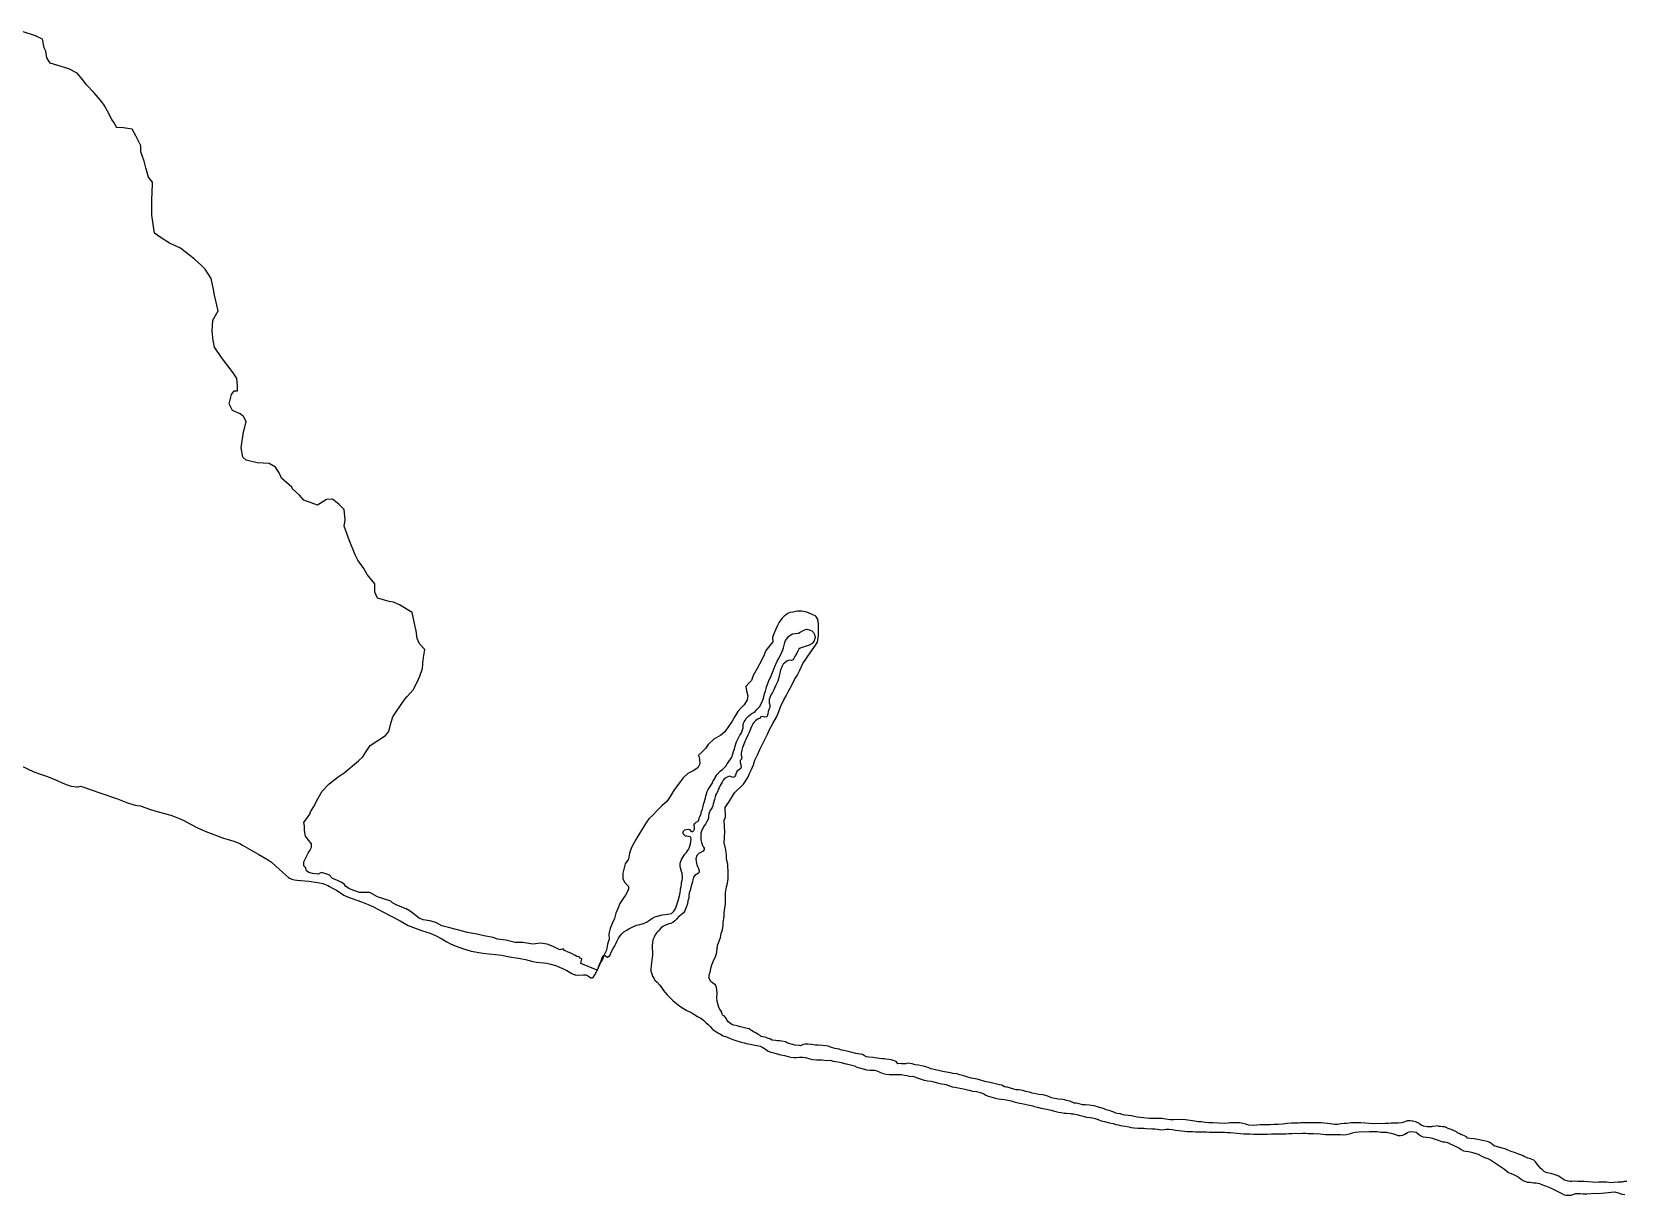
# Model space of a CAD drawing. Extents: x 0 to 800, y 146 to 730.
# Drawn here: x 216.27 to 252.32, y 277.63 to 303.96 of the extents above; entities that cross this region are included whole.
import ezdxf

# ---------------------------------------------------------------- set-up
doc = ezdxf.new("R2010")
doc.units = 0
doc.layers.get('0').update_dxf_attribs({"linetype": 'CONTINUOUS'})

msp = doc.modelspace()

# ---------------------------------------------------------------- linework, layer by layer
at = {"color": 1}
msp.add_lwpolyline([(252.384375, 277.9375), (252.31875, 277.9375), (252.278125, 277.925), (252.1875, 277.925), (252.0875, 277.915625), (252.015625, 277.909375), (251.921875, 277.91875), (251.7375, 277.91875), (251.659375, 277.915625), (251.603125, 277.91875), (251.5125, 277.928125), (251.415625, 277.934375), (251.353125, 277.934375), (251.275, 277.9375), (251.2, 277.94375), (251.134375, 277.9375), (251.090625, 277.9375), (250.996875, 277.95625), (250.953125, 277.975), (250.95, 277.98125), (250.88125, 278.03125), (250.840625, 278.05625), (250.784375, 278.078125), (250.7375, 278.09375), (250.659375, 278.115625), (250.578125, 278.13125), (250.51875, 278.159375), (250.46875, 278.2), (250.4375, 278.234375), (250.390625, 278.2875), (250.35, 278.33125), (250.3125, 278.38125), (250.275, 278.41875), (250.203125, 278.453125), (250.140625, 278.465625), (250.05625, 278.5), (250.01875, 278.521875), (249.925, 278.55625), (249.8625, 278.5875), (249.7625, 278.615625), (249.721875, 278.634375), (249.684375, 278.646875), (249.640625, 278.665625), (249.621875, 278.675), (249.559375, 278.69375), (249.534375, 278.7), (249.45, 278.721875), (249.378125, 278.746875), (249.35, 278.76875), (249.321875, 278.7875), (249.278125, 278.821875), (249.25, 278.834375), (249.190625, 278.853125), (249.10625, 278.86875), (249.046875, 278.878125), (248.925, 278.90625), (248.83125, 278.909375), (248.775, 278.91875), (248.75625, 278.9375), (248.70625, 278.971875), (248.66875, 278.984375), (248.625, 279.003125), (248.5875, 279.021875), (248.553125, 279.034375), (248.525, 279.0625), (248.46875, 279.0875), (248.390625, 279.11875), (248.35, 279.128125), (248.30625, 279.153125), (248.2625, 279.171875), (248.20625, 279.175), (248.171875, 279.184375), (248.134375, 279.184375), (248.084375, 279.2), (248.05625, 279.190625), (247.984375, 279.18125), (247.959375, 279.171875), (247.859375, 279.171875), (247.78125, 279.190625), (247.721875, 279.2125), (247.696875, 279.2375), (247.675, 279.25625), (247.621875, 279.278125), (247.603125, 279.284375), (247.534375, 279.30625), (247.51875, 279.30625), (247.478125, 279.3125), (247.409375, 279.3125), (247.359375, 279.284375), (247.334375, 279.278125), (247.2875, 279.265625), (247.20625, 279.25625), (247.046875, 279.25625), (246.984375, 279.25), (246.9125, 279.246875), (246.834375, 279.240625), (246.740625, 279.246875), (246.65, 279.240625), (246.459375, 279.25625), (246.35625, 279.265625), (246.1375, 279.265625), (246.09375, 279.259375), (246.034375, 279.25), (245.98125, 279.246875), (245.909375, 279.240625), (245.83125, 279.228125), (245.765625, 279.228125), (245.71875, 279.23125), (245.66875, 279.240625), (245.603125, 279.246875), (245.521875, 279.25625), (245.459375, 279.265625), (245.203125, 279.265625), (245.1375, 279.26875), (245.065625, 279.26875), (244.99375, 279.265625), (244.95, 279.259375), (244.88125, 279.25625), (244.790625, 279.25625), (244.690625, 279.246875), (244.5875, 279.23125), (244.4875, 279.228125), (244.39375, 279.228125), (244.296875, 279.221875), (244.134375, 279.221875), (244.078125, 279.21875), (244.003125, 279.2125), (243.91875, 279.203125), (243.825, 279.2125), (243.75625, 279.23125), (243.690625, 279.25), (243.609375, 279.26875), (243.56875, 279.265625), (243.484375, 279.26875), (243.390625, 279.26875), (243.353125, 279.25625), (243.265625, 279.25), (243.134375, 279.259375), (243.0125, 279.265625), (242.9125, 279.26875), (242.8375, 279.275), (242.74375, 279.284375), (242.675, 279.2875), (242.603125, 279.303125), (242.3875, 279.33125), (242.284375, 279.340625), (242.115625, 279.33125), (242.053125, 279.334375), (241.940625, 279.35), (241.8625, 279.359375), (241.7875, 279.3625), (241.56875, 279.3625), (241.440625, 279.38125), (241.3625, 279.3875), (241.29375, 279.396875), (241.228125, 279.409375), (241.171875, 279.421875), (241.0125, 279.4375), (240.95, 279.45625), (240.91875, 279.46875), (240.840625, 279.475), (240.815625, 279.4875), (240.771875, 279.503125), (240.725, 279.521875), (240.6875, 279.534375), (240.653125, 279.54375), (240.596875, 279.5625), (240.53125, 279.590625), (240.496875, 279.6), (240.421875, 279.61875), (240.321875, 279.646875), (240.209375, 279.6625), (240.125, 279.671875), (240.05625, 279.675), (239.9625, 279.7), (239.915625, 279.709375), (239.86875, 279.709375), (239.796875, 279.75), (239.7375, 279.765625), (239.69375, 279.76875), (239.65625, 279.7875), (239.615625, 279.796875), (239.509375, 279.8), (239.475, 279.80625), (239.428125, 279.815625), (239.35625, 279.83125), (239.271875, 279.865625), (239.19375, 279.890625), (239.1625, 279.9), (239.06875, 279.903125), (239, 279.91875), (238.921875, 279.9375), (238.890625, 279.95), (238.778125, 279.975), (238.709375, 279.996875), (238.615625, 280.0125), (238.559375, 280.015625), (238.503125, 280.025), (238.428125, 280.053125), (238.3625, 280.06875), (238.340625, 280.06875), (238.290625, 280.08125), (238.234375, 280.115625), (238.178125, 280.125), (238.0625, 280.153125), (237.959375, 280.175), (237.846875, 280.2), (237.803125, 280.2125), (237.75, 280.23125), (237.703125, 280.24375), (237.628125, 280.2625), (237.5375, 280.278125), (237.340625, 280.334375), (237.284375, 280.353125), (237.2125, 280.371875), (237.121875, 280.384375), (237.071875, 280.39375), (236.934375, 280.41875), (236.8625, 280.4375), (236.796875, 280.45), (236.7625, 280.45625), (236.665625, 280.478125), (236.621875, 280.4875), (236.565625, 280.515625), (236.5375, 280.525), (236.4875, 280.540625), (236.4125, 280.553125), (236.35, 280.571875), (236.271875, 280.58125), (236.2, 280.6), (236.096875, 280.6125), (236.0625, 280.603125), (235.971875, 280.6), (235.953125, 280.60625), (235.88125, 280.603125), (235.840625, 280.65), (235.80625, 280.665625), (235.771875, 280.678125), (235.725, 280.6875), (235.675, 280.696875), (235.609375, 280.703125), (235.56875, 280.7125), (235.5125, 280.715625), (235.409375, 280.73125), (235.31875, 280.740625), (235.225, 280.75), (235.165625, 280.7625), (235.1, 280.796875), (235.075, 280.809375), (235.03125, 280.81875), (234.928125, 280.8375), (234.8125, 280.865625), (234.725, 280.884375), (234.65625, 280.9), (234.60625, 280.9125), (234.553125, 280.93125), (234.503125, 280.940625), (234.45, 280.95), (234.353125, 280.978125), (234.30625, 280.996875), (234.171875, 281.01875), (234.071875, 281.025), (234.0125, 281.025), (233.96875, 281.028125), (233.921875, 281.034375), (233.840625, 281.04375), (233.78125, 281.04375), (233.7375, 281.034375), (233.69375, 281.015625), (233.675, 281.009375), (233.671875, 281.009375), (233.653125, 281.01875), (233.546875, 281.025), (233.5, 281.0375), (233.4625, 281.046875), (233.415625, 281.0625), (233.38125, 281.071875), (233.334375, 281.1), (233.253125, 281.1125), (233.196875, 281.121875), (233.15, 281.121875), (233.109375, 281.128125), (233.034375, 281.1375), (232.996875, 281.159375), (232.93125, 281.184375), (232.9, 281.196875), (232.859375, 281.20625), (232.7875, 281.221875), (232.7625, 281.240625), (232.690625, 281.278125), (232.6625, 281.3), (232.609375, 281.325), (232.578125, 281.346875), (232.55, 281.365625), (232.515625, 281.39375), (232.4375, 281.40625), (232.34375, 281.43125), (232.30625, 281.440625), (232.265625, 281.453125), (232.246875, 281.459375), (232.16875, 281.478125), (232.11875, 281.490625), (232.0875, 281.515625), (232.0625, 281.534375), (232.03125, 281.55625), (232.015625, 281.58125), (231.996875, 281.61875), (231.984375, 281.640625), (231.971875, 281.659375), (231.94375, 281.684375), (231.909375, 281.703125), (231.9, 281.73125), (231.884375, 281.76875), (231.89375, 281.775), (231.865625, 281.8125), (231.83125, 281.859375), (231.821875, 281.90625), (231.790625, 282.01875), (231.78125, 282.09375), (231.790625, 282.190625), (231.78125, 282.275), (231.771875, 282.33125), (231.753125, 282.3875), (231.6875, 282.425), (231.640625, 282.471875), (231.609375, 282.5375), (231.609375, 282.584375), (231.61875, 282.640625), (231.6375, 282.7), (231.646875, 282.765625), (231.665625, 282.840625), (231.70625, 282.934375), (231.759375, 283.046875), (231.778125, 283.125), (231.796875, 283.284375), (231.815625, 283.340625), (231.8625, 283.4625), (231.88125, 283.546875), (231.909375, 283.634375), (231.928125, 283.728125), (231.928125, 283.79375), (231.946875, 283.94375), (231.946875, 284.01875), (231.975, 284.21875), (231.975, 284.471875), (232, 284.60625), (232.01875, 284.690625), (232.0375, 284.796875), (232.0375, 284.965625), (232.028125, 285.0625), (232.028125, 285.11875), (232, 285.23125), (231.996875, 285.325), (231.98125, 285.446875), (231.94375, 285.6), (231.953125, 285.73125), (231.9625, 285.853125), (231.953125, 285.975), (231.95, 286.11875), (231.978125, 286.184375), (231.96875, 286.403125), (232.015625, 286.46875), (232.053125, 286.525), (232.184375, 286.734375), (232.38125, 286.93125), (232.428125, 287), (232.49375, 287.09375), (232.521875, 287.16875), (232.56875, 287.2625), (232.6125, 287.365625), (232.64375, 287.471875), (232.7, 287.59375), (232.753125, 287.715625), (232.821875, 287.85), (232.884375, 287.971875), (232.925, 288.065625), (232.971875, 288.16875), (233.046875, 288.303125), (233.128125, 288.44375), (233.178125, 288.55625), (233.225, 288.68125), (233.3, 288.8375), (233.346875, 288.928125), (233.409375, 289.05), (233.478125, 289.16875), (233.540625, 289.296875), (233.6, 289.390625), (233.6625, 289.5125), (233.73125, 289.665625), (233.79375, 289.759375), (233.84375, 289.825), (233.934375, 289.95625), (234, 290.053125), (234.05625, 290.146875), (234.084375, 290.296875), (234.084375, 290.553125), (234.065625, 290.665625), (234.01875, 290.73125), (233.925, 290.778125), (233.821875, 290.825), (233.696875, 290.84375), (233.60625, 290.84375), (233.5, 290.825), (233.434375, 290.815625), (233.3875, 290.796875), (233.303125, 290.73125), (233.25625, 290.68125), (233.190625, 290.596875), (233.153125, 290.521875), (233.115625, 290.4375), (233.06875, 290.334375), (233.040625, 290.25), (233.05, 290.153125), (232.890625, 289.95625), (232.8375, 289.821875), (232.75, 289.64375), (232.69375, 289.55), (232.665625, 289.49375), (232.6, 289.390625), (232.5625, 289.278125), (232.5125, 289.221875), (232.440625, 289.140625), (232.45, 289.046875), (232.484375, 288.928125), (232.46875, 288.8375), (232.403125, 288.725), (232.328125, 288.659375), (232.253125, 288.578125), (232.1875, 288.459375), (232.13125, 288.35625), (232.046875, 288.234375), (231.9625, 288.115625), (231.86875, 288.040625), (231.709375, 287.95), (231.5875, 287.828125), (231.521875, 287.7375), (231.4375, 287.646875), (231.36875, 287.584375), (231.3875, 287.5), (231.396875, 287.3875), (231.353125, 287.3), (231.246875, 287.234375), (231.125, 287.16875), (231.021875, 287.075), (230.95, 286.98125), (230.890625, 286.903125), (230.81875, 286.8), (230.725, 286.65), (230.646875, 286.5375), (230.534375, 286.440625), (230.421875, 286.328125), (230.340625, 286.234375), (230.24375, 286.146875), (230.190625, 286.071875), (230.1125, 285.946875), (230.028125, 285.815625), (229.971875, 285.7125), (229.896875, 285.578125), (229.85, 285.49375), (229.803125, 285.371875), (229.784375, 285.23125), (229.709375, 285.125), (229.653125, 284.91875), (229.653125, 284.796875), (229.69375, 284.709375), (229.778125, 284.615625), (229.778125, 284.55), (229.7125, 284.41875), (229.675, 284.3625), (229.5875, 284.228125), (229.5625, 284.171875), (229.54375, 284.134375), (229.496875, 284.0125), (229.465625, 283.890625), (229.4125, 283.775), (229.365625, 283.6625), (229.3375, 283.540625), (229.346875, 283.41875), (229.309375, 283.3125), (229.28125, 283.171875), (229.215625, 283.040625), (229.190625, 282.965625), (229.16875, 282.93125), (229.15, 282.89375), (229.06875, 282.71875), (228.7, 282.86875), (228.725, 282.978125), (228.690625, 282.99375), (228.6625, 283.021875), (228.6125, 283.028125), (228.575, 283.05), (228.490625, 283.096875), (228.396875, 283.134375), (228.33125, 283.1625), (228.303125, 283.2), (228.228125, 283.178125), (228.078125, 283.253125), (227.94375, 283.3125), (227.790625, 283.33125), (227.615625, 283.309375), (227.3875, 283.34375), (227.215625, 283.346875), (227.00625, 283.4), (226.8125, 283.41875), (226.71875, 283.4625), (226.509375, 283.5), (226.35625, 283.5375), (226.128125, 283.575), (226.053125, 283.59375), (225.70625, 283.6875), (225.553125, 283.725), (225.421875, 283.803125), (225.2875, 283.840625), (225.134375, 283.859375), (225.040625, 283.896875), (224.840625, 284.05625), (224.746875, 284.1125), (224.5375, 284.190625), (224.440625, 284.246875), (224.403125, 284.284375), (224.2125, 284.340625), (224.096875, 284.378125), (223.925, 284.475), (223.69375, 284.475), (223.540625, 284.53125), (223.446875, 284.56875), (223.371875, 284.625), (223.353125, 284.6625), (223.29375, 284.703125), (223.178125, 284.759375), (223.084375, 284.796875), (223.009375, 284.871875), (222.95, 284.890625), (222.834375, 284.928125), (222.759375, 284.890625), (222.625, 284.909375), (222.546875, 284.928125), (222.49375, 284.965625), (222.471875, 285.04375), (222.434375, 285.08125), (222.434375, 285.175), (222.53125, 285.371875), (222.565625, 285.428125), (222.60625, 285.503125), (222.60625, 285.58125), (222.546875, 285.65625), (222.471875, 285.75), (222.45, 285.884375), (222.45, 285.984375), (222.43125, 286.059375), (222.565625, 286.25), (222.584375, 286.30625), (222.659375, 286.421875), (222.75625, 286.6125), (222.85, 286.76875), (223.003125, 286.940625), (223.2125, 287.09375), (223.34375, 287.1875), (223.66875, 287.459375), (223.765625, 287.553125), (223.840625, 287.66875), (223.934375, 287.803125), (224.278125, 288.034375), (224.353125, 288.125), (224.39375, 288.28125), (224.446875, 288.453125), (224.525, 288.56875), (224.715625, 288.853125), (224.771875, 288.915625), (224.90625, 289.06875), (225, 289.2375), (225.05625, 289.371875), (225.115625, 289.546875), (225.134375, 289.75625), (225.171875, 289.98125), (225.053125, 290.109375), (224.996875, 290.228125), (224.978125, 290.4), (224.9375, 290.56875), (224.88125, 290.81875), (224.59375, 290.9875), (224.459375, 291.05), (224.365625, 291.06875), (224.096875, 291.14375), (224.0375, 291.278125), (224.040625, 291.465625), (223.865625, 291.675), (223.7875, 291.809375), (223.65625, 292), (223.596875, 292.11875), (223.4625, 292.440625), (223.346875, 292.76875), (223.36875, 292.915625), (223.346875, 293.15), (223.23125, 293.2625), (223.078125, 293.378125), (222.94375, 293.375), (222.7375, 293.24375), (222.428125, 293.35625), (222.334375, 293.471875), (222.178125, 293.6125), (222.159375, 293.65), (222.103125, 293.709375), (221.928125, 293.859375), (221.871875, 293.978125), (221.79375, 294.10625), (221.64375, 294.1875), (221.378125, 294.20625), (221.128125, 294.2625), (221.05, 294.334375), (221.0125, 294.546875), (221.06875, 294.909375), (221.0875, 294.984375), (221.125, 295.1375), (221.065625, 295.25625), (220.990625, 295.3125), (220.81875, 295.3875), (220.74375, 295.540625), (220.796875, 295.75), (220.85625, 295.83125), (220.93125, 295.83125), (220.93125, 295.94375), (220.9125, 296.115625), (220.85625, 296.2125), (220.565625, 296.590625), (220.4125, 296.81875), (220.378125, 296.975), (220.35625, 297.184375), (220.375, 297.43125), (220.490625, 297.646875), (220.40625, 297.996875), (220.3875, 298.128125), (220.33125, 298.378125), (220.196875, 298.590625), (220.121875, 298.665625), (219.946875, 298.81875), (219.853125, 298.89375), (219.640625, 299.065625), (219.39375, 299.178125), (219.203125, 299.29375), (219.05, 299.40625), (218.99375, 299.809375), (218.990625, 300.153125), (219.00625, 300.51875), (219.00625, 300.55625), (218.9125, 300.66875), (218.85625, 300.878125), (218.815625, 301.03125), (218.740625, 301.240625), (218.740625, 301.378125), (218.625, 301.60625), (218.546875, 301.759375), (218.296875, 301.796875), (218.2, 301.7875), (218.140625, 301.9), (218.084375, 301.978125), (217.990625, 302.165625), (217.909375, 302.303125), (217.85625, 302.375), (217.775, 302.475), (217.68125, 302.5875), (217.509375, 302.759375), (217.43125, 302.875), (217.296875, 303.025), (217.109375, 303.125), (216.6875, 303.253125), (216.6125, 303.371875), (216.590625, 303.525), (216.553125, 303.6), (216.5125, 303.790625), (216.359375, 303.865625), (216.075, 303.959375)], dxfattribs=at)
at = {"color": 3}
msp.add_lwpolyline([(216.015625, 287.35), (216.31875, 287.2125), (216.490625, 287.15), (216.628125, 287.103125), (216.846875, 287.0125), (216.978125, 286.95), (217.075, 286.915625), (217.165625, 286.8875), (217.29375, 286.86875), (217.325, 286.86875), (217.375, 286.884375), (217.396875, 286.88125), (217.453125, 286.865625), (217.6375, 286.79375), (217.815625, 286.73125), (218.215625, 286.6), (218.440625, 286.509375), (218.6125, 286.45625), (218.659375, 286.446875), (218.725, 286.44375), (218.753125, 286.434375), (218.959375, 286.359375), (219.1375, 286.303125), (219.421875, 286.228125), (219.51875, 286.19375), (219.59375, 286.1625), (219.7, 286.115625), (219.99375, 285.959375), (220.2125, 285.8625), (220.615625, 285.709375), (220.71875, 285.678125), (220.84375, 285.64375), (220.984375, 285.584375), (221.04375, 285.55), (221.4125, 285.3375), (221.503125, 285.2875), (221.634375, 285.209375), (221.696875, 285.1625), (221.8, 285.075), (221.946875, 284.9375), (222.08125, 284.821875), (222.109375, 284.803125), (222.159375, 284.78125), (222.21875, 284.765625), (222.271875, 284.759375), (222.54375, 284.7375), (222.746875, 284.70625), (222.865625, 284.68125), (222.975, 284.6375), (223.0125, 284.615625), (223.084375, 284.575), (223.171875, 284.534375), (223.3375, 284.421875), (223.41875, 284.38125), (223.740625, 284.265625), (223.890625, 284.20625), (224.00625, 284.15625), (224.109375, 284.1), (224.221875, 284.0375), (224.6125, 283.8375), (224.796875, 283.734375), (225.09375, 283.61875), (225.29375, 283.55625), (225.428125, 283.496875), (225.559375, 283.428125), (225.665625, 283.359375), (225.753125, 283.315625), (225.859375, 283.26875), (226.046875, 283.2), (226.11875, 283.178125), (226.21875, 283.153125), (226.4875, 283.10625), (226.915625, 283.059375), (227.0125, 283.040625), (227.090625, 283.021875), (227.29375, 282.990625), (227.45, 282.959375), (227.6125, 282.91875), (227.7, 282.903125), (227.93125, 282.878125), (228.025, 282.85625), (228.153125, 282.815625), (228.34375, 282.734375), (228.3875, 282.7125), (228.496875, 282.646875), (228.565625, 282.61875), (228.590625, 282.6125), (228.6375, 282.60625), (228.765625, 282.61875), (228.81875, 282.6125), (228.8625, 282.59375), (228.93125, 282.55), (228.959375, 282.54375), (228.978125, 282.55625), (229.015625, 282.615625), (229.078125, 282.73125), (229.121875, 282.85), (229.125, 282.85625), (229.165625, 282.934375), (229.1875, 283.009375), (229.209375, 283.05), (229.246875, 283.05625), (229.303125, 283.015625), (229.359375, 283.05625), (229.4, 283.14375), (229.434375, 283.209375), (229.46875, 283.26875), (229.49375, 283.31875), (229.515625, 283.371875), (229.553125, 283.446875), (229.59375, 283.5), (229.63125, 283.54375), (229.675, 283.5875), (229.725, 283.621875), (229.7875, 283.65625), (229.846875, 283.6875), (229.965625, 283.7375), (230.040625, 283.75625), (230.121875, 283.778125), (230.1875, 283.80625), (230.25625, 283.85), (230.325, 283.896875), (230.38125, 283.93125), (230.459375, 283.95), (230.546875, 283.975), (230.609375, 283.978125), (230.675, 283.990625), (230.753125, 284.00625), (230.809375, 284.059375), (230.8375, 284.103125), (230.859375, 284.153125), (230.875, 284.2), (230.89375, 284.25), (230.909375, 284.290625), (230.940625, 284.434375), (230.95, 284.48125), (230.95625, 284.521875), (230.959375, 284.5625), (230.971875, 284.6125), (230.978125, 284.65625), (230.984375, 284.703125), (230.99375, 284.75), (231.003125, 284.79375), (231.003125, 284.840625), (231, 284.878125), (230.99375, 284.9125), (230.984375, 284.95625), (230.959375, 285.0375), (230.953125, 285.071875), (230.95, 285.125), (230.95625, 285.16875), (230.98125, 285.221875), (231.003125, 285.265625), (231.053125, 285.346875), (231.090625, 285.3875), (231.11875, 285.41875), (231.140625, 285.45), (231.15625, 285.48125), (231.171875, 285.525), (231.184375, 285.578125), (231.19375, 285.63125), (231.196875, 285.68125), (231.190625, 285.725), (231.175, 285.7375), (231.1375, 285.74375), (231.09375, 285.75), (231.071875, 285.75625), (231.046875, 285.775), (231.021875, 285.80625), (231.015625, 285.840625), (231.028125, 285.86875), (231.05625, 285.896875), (231.090625, 285.90625), (231.13125, 285.915625), (231.165625, 285.90625), (231.19375, 285.865625), (231.20625, 285.85625), (231.234375, 285.859375), (231.259375, 285.884375), (231.275, 285.915625), (231.278125, 285.95625), (231.26875, 285.9875), (231.26875, 286.015625), (231.28125, 286.04375), (231.3125, 286.071875), (231.3625, 286.103125), (231.378125, 286.15), (231.390625, 286.18125), (231.415625, 286.2375), (231.425, 286.271875), (231.4375, 286.315625), (231.453125, 286.365625), (231.46875, 286.425), (231.48125, 286.475), (231.49375, 286.51875), (231.50625, 286.565625), (231.521875, 286.61875), (231.53125, 286.659375), (231.54375, 286.7125), (231.559375, 286.7625), (231.584375, 286.8125), (231.671875, 286.94375), (231.69375, 286.99375), (231.7125, 287.021875), (231.7375, 287.0625), (231.74375, 287.078125), (231.759375, 287.103125), (231.784375, 287.140625), (231.859375, 287.221875), (231.90625, 287.265625), (231.95, 287.303125), (231.984375, 287.340625), (232.0125, 287.390625), (232.05, 287.446875), (232.090625, 287.49375), (232.121875, 287.54375), (232.14375, 287.615625), (232.159375, 287.66875), (232.178125, 287.721875), (232.196875, 287.7875), (232.209375, 287.84375), (232.228125, 287.890625), (232.259375, 287.946875), (232.278125, 287.996875), (232.3, 288.040625), (232.328125, 288.08125), (232.35, 288.11875), (232.365625, 288.1625), (232.378125, 288.203125), (232.378125, 288.271875), (232.384375, 288.309375), (232.403125, 288.34375), (232.41875, 288.375), (232.440625, 288.409375), (232.478125, 288.446875), (232.50625, 288.478125), (232.540625, 288.50625), (232.578125, 288.534375), (232.615625, 288.55625), (232.646875, 288.575), (232.675, 288.603125), (232.7125, 288.64375), (232.746875, 288.684375), (232.809375, 288.79375), (232.828125, 288.853125), (232.84375, 288.903125), (232.85625, 288.95625), (232.86875, 288.996875), (232.88125, 289.034375), (232.896875, 289.096875), (232.90625, 289.13125), (232.925, 289.1875), (232.940625, 289.23125), (232.965625, 289.290625), (232.99375, 289.34375), (233.04375, 289.45625), (233.071875, 289.53125), (233.096875, 289.590625), (233.1125, 289.63125), (233.125, 289.665625), (233.146875, 289.7125), (233.18125, 289.778125), (233.2, 289.815625), (233.228125, 289.865625), (233.253125, 289.915625), (233.271875, 289.971875), (233.2875, 290.015625), (233.31875, 290.140625), (233.334375, 290.184375), (233.3625, 290.221875), (233.40625, 290.275), (233.453125, 290.3125), (233.49375, 290.33125), (233.559375, 290.3375), (233.63125, 290.346875), (233.665625, 290.36875), (233.7, 290.3875), (233.75, 290.415625), (233.790625, 290.434375), (233.821875, 290.440625), (233.896875, 290.41875), (233.928125, 290.403125), (233.965625, 290.365625), (233.990625, 290.31875), (234.009375, 290.246875), (233.98125, 290.175), (233.940625, 290.115625), (233.871875, 290.075), (233.784375, 290.05), (233.734375, 290.034375), (233.665625, 290.0125), (233.634375, 289.9875), (233.6125, 289.94375), (233.5875, 289.890625), (233.58125, 289.88125), (233.56875, 289.85625), (233.540625, 289.80625), (233.525, 289.771875), (233.50625, 289.746875), (233.465625, 289.73125), (233.415625, 289.734375), (233.36875, 289.715625), (233.31875, 289.678125), (233.284375, 289.64375), (233.2625, 289.603125), (233.246875, 289.5625), (233.225, 289.515625), (233.20625, 289.44375), (233.190625, 289.384375), (233.175, 289.3125), (233.1625, 289.259375), (233.11875, 289.171875), (233.084375, 289.1), (233.065625, 289.05), (233.04375, 289.00625), (233.021875, 288.975), (232.990625, 288.90625), (232.96875, 288.846875), (232.96875, 288.771875), (232.978125, 288.725), (232.978125, 288.6625), (232.959375, 288.61875), (232.946875, 288.578125), (232.934375, 288.515625), (232.9125, 288.45625), (232.865625, 288.446875), (232.815625, 288.459375), (232.778125, 288.45625), (232.74375, 288.41875), (232.703125, 288.4), (232.65625, 288.3625), (232.61875, 288.328125), (232.596875, 288.29375), (232.571875, 288.25), (232.55, 288.196875), (232.525, 288.140625), (232.503125, 288.0875), (232.48125, 288.0375), (232.434375, 287.94375), (232.4125, 287.896875), (232.384375, 287.815625), (232.3625, 287.759375), (232.35, 287.703125), (232.334375, 287.63125), (232.334375, 287.5875), (232.34375, 287.534375), (232.3375, 287.49375), (232.309375, 287.465625), (232.30625, 287.421875), (232.321875, 287.365625), (232.334375, 287.31875), (232.315625, 287.278125), (232.28125, 287.25625), (232.240625, 287.228125), (232.21875, 287.1875), (232.20625, 287.1375), (232.18125, 287.096875), (232.146875, 287.08125), (232.109375, 287.09375), (232.075, 287.109375), (232.028125, 287.1), (231.98125, 287.075), (231.95625, 287.05625), (231.925, 287.01875), (231.903125, 286.975), (231.878125, 286.9375), (231.85625, 286.896875), (231.834375, 286.85), (231.8125, 286.80625), (231.8, 286.76875), (231.775, 286.721875), (231.753125, 286.68125), (231.740625, 286.640625), (231.725, 286.584375), (231.7, 286.484375), (231.6875, 286.44375), (231.671875, 286.403125), (231.646875, 286.35625), (231.61875, 286.30625), (231.6, 286.25), (231.59375, 286.209375), (231.590625, 286.16875), (231.575, 286.125), (231.55, 286.071875), (231.521875, 286.028125), (231.490625, 285.984375), (231.459375, 285.91875), (231.434375, 285.86875), (231.41875, 285.81875), (231.415625, 285.75625), (231.41875, 285.671875), (231.43125, 285.609375), (231.45, 285.565625), (231.46875, 285.51875), (231.48125, 285.503125), (231.496875, 285.484375), (231.496875, 285.45), (231.475, 285.415625), (231.421875, 285.3875), (231.378125, 285.36875), (231.33125, 285.31875), (231.30625, 285.2375), (231.3125, 285.178125), (231.328125, 285.115625), (231.34375, 285.06875), (231.3625, 285.025), (231.378125, 284.978125), (231.371875, 284.925), (231.3375, 284.896875), (231.2875, 284.878125), (231.253125, 284.825), (231.2375, 284.765625), (231.228125, 284.71875), (231.215625, 284.671875), (231.19375, 284.59375), (231.175, 284.525), (231.15625, 284.471875), (231.15, 284.409375), (231.14375, 284.35), (231.128125, 284.2875), (231.115625, 284.225), (231.096875, 284.1625), (231.046875, 284.046875), (231.015625, 284.009375), (230.9625, 283.96875), (230.91875, 283.934375), (230.86875, 283.878125), (230.83125, 283.8375), (230.784375, 283.8), (230.7375, 283.778125), (230.696875, 283.765625), (230.665625, 283.75625), (230.615625, 283.7375), (230.559375, 283.70625), (230.515625, 283.66875), (230.459375, 283.6125), (230.421875, 283.571875), (230.3875, 283.521875), (230.359375, 283.465625), (230.334375, 283.40625), (230.321875, 283.35), (230.31875, 283.28125), (230.31875, 283.203125), (230.325, 283.1375), (230.321875, 283.06875), (230.315625, 283), (230.309375, 282.953125), (230.303125, 282.890625), (230.296875, 282.8125), (230.290625, 282.75), (230.290625, 282.7), (230.30625, 282.640625), (230.325, 282.584375), (230.359375, 282.528125), (230.38125, 282.490625), (230.43125, 282.446875), (230.490625, 282.378125), (230.525, 282.325), (230.571875, 282.259375), (230.603125, 282.221875), (230.65625, 282.159375), (230.728125, 282.090625), (230.78125, 282.0375), (230.86875, 281.965625), (230.946875, 281.909375), (231.028125, 281.85625), (231.103125, 281.809375), (231.2125, 281.753125), (231.28125, 281.70625), (231.346875, 281.671875), (231.415625, 281.634375), (231.484375, 281.584375), (231.540625, 281.53125), (231.5875, 281.4875), (231.6375, 281.434375), (231.675, 281.390625), (231.696875, 281.371875), (231.734375, 281.34375), (231.803125, 281.3), (231.8625, 281.26875), (231.925, 281.2375), (231.996875, 281.2125), (232.084375, 281.175), (232.165625, 281.14375), (232.25625, 281.1125), (232.328125, 281.090625), (232.403125, 281.075), (232.48125, 281.05625), (232.5375, 281.046875), (232.6125, 281.03125), (232.765625, 281), (232.825, 280.971875), (232.88125, 280.93125), (232.94375, 280.890625), (233.003125, 280.865625), (233.071875, 280.846875), (233.15, 280.825), (233.23125, 280.80625), (233.309375, 280.790625), (233.39375, 280.76875), (233.45625, 280.753125), (233.525, 280.74375), (233.5875, 280.74375), (233.65, 280.75), (233.71875, 280.753125), (233.790625, 280.74375), (233.884375, 280.715625), (233.953125, 280.7), (234.034375, 280.69375), (234.09375, 280.690625), (234.1625, 280.690625), (234.265625, 280.678125), (234.34375, 280.68125), (234.4125, 280.6625), (234.465625, 280.65625), (234.528125, 280.646875), (234.596875, 280.63125), (234.66875, 280.609375), (234.709375, 280.596875), (234.715625, 280.596875), (234.775, 280.5875), (234.8375, 280.56875), (234.89375, 280.553125), (234.953125, 280.528125), (235.0125, 280.50625), (235.090625, 280.4875), (235.16875, 280.465625), (235.24375, 280.45625), (235.296875, 280.459375), (235.346875, 280.45625), (235.403125, 280.44375), (235.46875, 280.415625), (235.54375, 280.384375), (235.615625, 280.36875), (235.684375, 280.3625), (235.75, 280.359375), (235.81875, 280.359375), (235.875, 280.3625), (235.95625, 280.35625), (236.028125, 280.34375), (236.08125, 280.334375), (236.1375, 280.325), (236.2125, 280.315625), (236.228125, 280.31875), (236.29375, 280.29375), (236.40625, 280.25625), (236.475, 280.234375), (236.559375, 280.215625), (236.63125, 280.20625), (236.696875, 280.19375), (236.765625, 280.171875), (236.80625, 280.1625), (236.86875, 280.15), (236.928125, 280.140625), (236.971875, 280.13125), (237, 280.11875), (237.05, 280.1), (237.10625, 280.078125), (237.16875, 280.06875), (237.24375, 280.05625), (237.325, 280.04375), (237.396875, 280.025), (237.45, 280.0125), (237.490625, 280.003125), (237.56875, 279.98125), (237.659375, 279.971875), (237.7125, 279.959375), (237.76875, 279.940625), (237.821875, 279.91875), (237.871875, 279.89375), (237.925, 279.871875), (237.98125, 279.853125), (238.034375, 279.8375), (238.08125, 279.825), (238.146875, 279.809375), (238.215625, 279.8), (238.29375, 279.79375), (238.365625, 279.78125), (238.440625, 279.7625), (238.5125, 279.7375), (238.56875, 279.725), (238.634375, 279.709375), (238.6875, 279.7), (238.753125, 279.6875), (238.821875, 279.675), (238.93125, 279.65), (238.975, 279.6375), (239.040625, 279.621875), (239.1125, 279.6), (239.24375, 279.575), (239.315625, 279.559375), (239.453125, 279.525), (239.51875, 279.509375), (239.578125, 279.5), (239.64375, 279.4875), (239.7, 279.48125), (239.790625, 279.475), (239.809375, 279.471875), (239.8625, 279.46875), (239.928125, 279.45), (240.00625, 279.428125), (240.075, 279.4125), (240.15, 279.396875), (240.23125, 279.3875), (240.284375, 279.375), (240.346875, 279.3625), (240.415625, 279.340625), (240.48125, 279.3125), (240.55625, 279.296875), (240.6375, 279.275), (240.7, 279.259375), (240.753125, 279.246875), (240.8125, 279.228125), (240.865625, 279.21875), (240.915625, 279.20625), (240.971875, 279.2), (241.025, 279.190625), (241.10625, 279.171875), (241.1625, 279.1625), (241.225, 279.15), (241.309375, 279.146875), (241.371875, 279.146875), (241.44375, 279.140625), (241.503125, 279.1375), (241.628125, 279.13125), (241.696875, 279.13125), (241.759375, 279.125), (241.834375, 279.10625), (241.90625, 279.115625), (241.95, 279.11875), (242.021875, 279.11875), (242.0875, 279.1125), (242.165625, 279.1), (242.234375, 279.090625), (242.303125, 279.084375), (242.36875, 279.075), (242.428125, 279.06875), (242.484375, 279.06875), (242.55, 279.065625), (242.621875, 279.0625), (242.778125, 279.0625), (242.8625, 279.059375), (242.9375, 279.05625), (243.003125, 279.053125), (243.10625, 279.053125), (243.16875, 279.05), (243.275, 279.05), (243.3375, 279.046875), (243.409375, 279.04375), (243.484375, 279.0375), (243.5625, 279.028125), (243.6375, 279.021875), (243.709375, 279.015625), (243.78125, 279.0125), (243.853125, 279.0125), (243.928125, 279.009375), (244.009375, 279.00625), (244.0875, 279.00625), (244.1625, 279.009375), (244.25, 279.009375), (244.3375, 279.015625), (244.409375, 279.01875), (244.490625, 279.015625), (244.565625, 279.01875), (244.6625, 279.01875), (244.728125, 279.021875), (244.796875, 279.025), (244.878125, 279.028125), (244.978125, 279.025), (245.0375, 279.034375), (245.115625, 279.028125), (245.165625, 279.025), (245.284375, 279.021875), (245.290625, 279.021875), (245.346875, 279.01875), (245.390625, 279.021875), (245.440625, 279.015625), (245.503125, 279.00625), (245.5625, 279), (245.603125, 279), (245.634375, 279.003125), (245.840625, 279.003125), (245.896875, 279), (245.978125, 278.99375), (246.0375, 279.003125), (246.1, 279.015625), (246.171875, 279.0375), (246.240625, 279.053125), (246.3125, 279.0625), (246.375, 279.065625), (246.459375, 279.0625), (246.55625, 279.065625), (246.6375, 279.071875), (246.728125, 279.065625), (246.81875, 279.05625), (246.9375, 279.05625), (246.99375, 279.0375), (247.046875, 279.028125), (247.1, 279.0125), (247.146875, 279), (247.2, 278.98125), (247.25625, 278.978125), (247.3125, 278.984375), (247.353125, 279.00625), (247.4125, 279.04375), (247.453125, 279.0625), (247.515625, 279.071875), (247.6125, 279.053125), (247.653125, 279.021875), (247.7, 278.98125), (247.765625, 278.95), (247.846875, 278.940625), (247.9125, 278.934375), (247.978125, 278.91875), (248, 278.909375), (248.0875, 278.88125), (248.171875, 278.85), (248.2125, 278.8375), (248.259375, 278.834375), (248.31875, 278.81875), (248.35625, 278.80625), (248.384375, 278.790625), (248.434375, 278.765625), (248.496875, 278.740625), (248.575, 278.696875), (248.63125, 278.6625), (248.684375, 278.634375), (248.734375, 278.621875), (248.79375, 278.6125), (248.8625, 278.603125), (248.94375, 278.58125), (249.0125, 278.553125), (249.084375, 278.51875), (249.15625, 278.48125), (249.234375, 278.459375), (249.29375, 278.428125), (249.365625, 278.38125), (249.434375, 278.334375), (249.496875, 278.29375), (249.546875, 278.2625), (249.6125, 278.21875), (249.703125, 278.140625), (249.740625, 278.125), (249.803125, 278.1), (249.846875, 278.08125), (249.91875, 278.040625), (249.95625, 278.0125), (249.990625, 277.990625), (250.0375, 277.9625), (250.084375, 277.9375), (250.134375, 277.925), (250.19375, 277.91875), (250.26875, 277.909375), (250.33125, 277.90625), (250.403125, 277.890625), (250.471875, 277.8625), (250.540625, 277.840625), (250.6125, 277.8125), (250.68125, 277.78125), (250.75625, 277.74375), (250.815625, 277.7125), (250.89375, 277.675), (250.9125, 277.665625), (250.959375, 277.6375), (251.009375, 277.628125), (251.065625, 277.628125), (251.10625, 277.63125), (251.121875, 277.63125), (251.1375, 277.634375), (251.1625, 277.64375), (251.221875, 277.6625), (251.2625, 277.665625), (251.328125, 277.665625), (251.39375, 277.659375), (251.471875, 277.659375), (251.5625, 277.66875), (251.64375, 277.671875), (251.725, 277.66875), (251.80625, 277.671875), (251.884375, 277.678125), (251.95625, 277.684375), (252.025, 277.696875), (252.1125, 277.7), (252.184375, 277.68125), (252.26875, 277.65), (252.3375, 277.640625)], dxfattribs=at)

doc.saveas('drawing.dxf')
